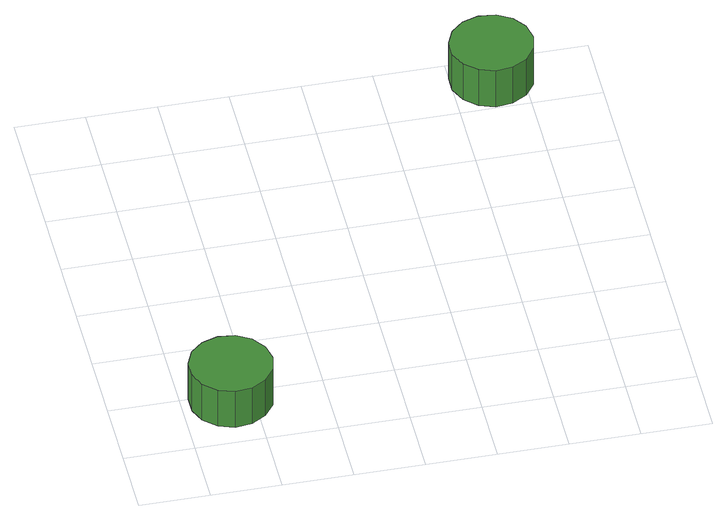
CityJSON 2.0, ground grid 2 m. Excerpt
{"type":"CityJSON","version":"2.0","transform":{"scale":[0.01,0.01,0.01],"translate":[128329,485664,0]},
"CityObjects":{
"tree1":{"type":"SolitaryVegetationObject","attributes":{"function":"something"},"geometry":[{"type":"MultiSurface","lod":"1","boundaries":[[[0,1,2,3,4,5,6,7,8,9,10,11,12,13,14]],[[15,16,17,18,19,20,21,22,23,24,25,26,27,28,29]],[[0,29,28,1]],[[1,28,27,2]],[[2,27,26,3]],[[3,26,25,4]],[[4,25,24,5]],[[5,24,23,6]],[[6,23,22,7]],[[7,22,21,8]],[[8,21,20,9]],[[9,20,19,10]],[[10,19,18,11]],[[11,18,17,12]],[[12,17,16,13]],[[13,16,15,14]],[[14,15,29,0]]]}]},
"tree2":{"type":"SolitaryVegetationObject","attributes":{"function":"something"},"geometry":[{"type":"MultiSurface","lod":"1","boundaries":[[[30,31,32,33,34,35,36,37,38,39,40,41,42,43,44]],[[45,46,47,48,49,50,51,52,53,54,55,56,57,58,59]],[[30,59,58,31]],[[31,58,57,32]],[[32,57,56,33]],[[33,56,55,34]],[[34,55,54,35]],[[35,54,53,36]],[[36,53,52,37]],[[37,52,51,38]],[[38,51,50,39]],[[39,50,49,40]],[[40,49,48,41]],[[41,48,47,42]],[[42,47,46,43]],[[43,46,45,44]],[[44,45,59,30]]]}]}
},
"vertices":[
[255,178,216],[245,225,216],[216,265,216],[174,289,216],[126,294,216],[80,279,216],[43,247,216],[24,202,216],[24,153,216],[43,109,216],[80,76,216],[126,61,216],[174,66,216],[216,91,216],[245,130,216],[245,130,87],[216,91,87],[174,66,87],[126,61,87],[80,76,87],[43,109,87],[24,153,87],[24,202,87],[43,247,87],[80,279,87],[126,294,87],[174,289,87],[216,265,87],[245,225,87],[255,178,87],
[1215,1252,279],[1205,1300,279],[1176,1339,279],[1134,1363,279],[1085,1368,279],[1039,1353,279],[1003,1321,279],[983,1276,279],[983,1228,279],[1003,1183,279],[1039,1151,279],[1085,1135,279],[1134,1141,279],[1176,1165,279],[1205,1204,279],[1205,1204,150],[1176,1165,150],[1134,1141,150],[1085,1135,150],[1039,1151,150],[1003,1183,150],[983,1228,150],[983,1276,150],[1003,1321,150],[1039,1353,150],[1085,1368,150],[1134,1363,150],[1176,1339,150],[1205,1300,150],[1215,1252,150]
]}
